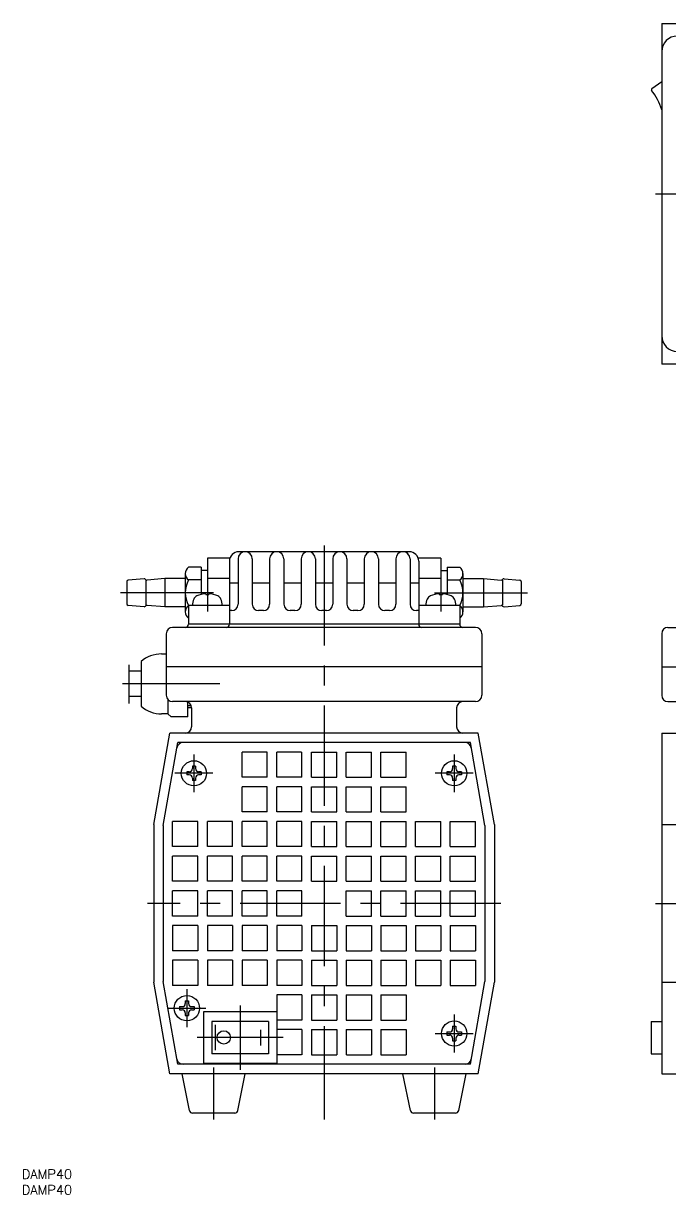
# Model space of a CAD drawing. Extents: x -95 to 515, y -92 to 311.
# Drawn here: x -95.3 to 109.5, y -92.3 to 279 of the extents above; entities that cross this region are included whole.
import ezdxf

# ---------------------------------------------------------------- set-up
doc = ezdxf.new("R2010")
doc.units = 0
doc.linetypes.add('CENTER', pattern=[50.8, 31.75, -6.35, 6.35, -6.35])
doc.layers.get('0').update_dxf_attribs({"linetype": 'CONTINUOUS'})
doc.layers.add('CENTER', color=1, linetype='CENTER')
doc.styles.get("Standard").update_dxf_attribs({"font": 'txt.shx', "height": 3, "bigfont": 'bigfont.shx'})

# ---------------------------------------------------------------- blocks, each defined once
blk = doc.blocks.new('*U13')
at = {"color": 7, "linetype": 'CONTINUOUS'}
blk.add_text('DAMP40', height=3, dxfattribs=at).set_placement((-95.8, -87.32))
blk = doc.blocks.new('*U14')
at = {"color": 7, "linetype": 'CONTINUOUS'}
blk.add_text('DAMP40', height=3, dxfattribs=at).set_placement((-95.8, -92.32))

msp = doc.modelspace()

# ---------------------------------------------------------------- linework, layer by layer
at = {"color": 7, "linetype": 'CONTINUOUS'}
for p, q in [((107, 279), (107, 171)), ((107, 279), (186.81, 279)), ((103.9, 258.37), (107, 260.6)), ((186.81, 171), (107, 171)), ((27, 111.5), (-27, 111.5)), ((-29.83, 109.5), (-37, 109.5)), ((-37, 109.5), (-37, 97.9)), ((-30, 108.5), (-30, 88.5)), ((-27.25, 109.25), (-27.25, 94.84)), ((-22.75, 109.25), (-22.75, 94.84)), ((-17.25, 109.25), (-17.25, 94.84)), ((-12.75, 109.25), (-12.75, 94.84)), ((-7.25, 109.25), (-7.25, 94.84)), ((-2.75, 109.25), (-2.75, 94.84)), ((2.75, 109.25), (2.75, 94.84)), ((7.25, 109.25), (7.25, 94.84)), ((12.75, 109.25), (12.75, 94.84)), ((17.25, 109.25), (17.25, 94.84)), ((22.75, 109.25), (22.75, 94.84)), ((27.25, 109.25), (27.25, 94.84)), ((37, 109.5), (29.83, 109.5)), ((30, 108.5), (30, 88.5)), ((37, 109.5), (37, 97.9)), ((-44, 104.56), (-44, 92.44)), ((-39, 106.58), (-43, 106.58)), ((-39, 106.58), (-39, 97.95)), ((-37, 105.5), (-39, 105.5)), ((37, 105.5), (39, 105.5)), ((39, 106.58), (43, 106.58)), ((39, 106.58), (39, 97.95)), ((44, 104.56), (44, 92.44)), ((-62.5, 102.02), (-62.5, 94.98)), ((-57.04, 102.95), (-62.04, 102.51)), ((-56.5, 102.48), (-56.5, 94.55)), ((-50.5, 103), (-56.12, 102.51)), ((-44, 103), (-50.5, 103)), ((-50.5, 103), (-50.5, 94)), ((-39, 102.54), (-43, 102.54)), ((-37, 103.08), (-30, 103.08)), ((-27.25, 101.5), (-30, 101.5)), ((-17.25, 101.5), (-22.75, 101.5)), ((-7.25, 101.5), (-12.75, 101.5)), ((2.75, 101.5), (-2.75, 101.5)), ((12.75, 101.5), (7.25, 101.5)), ((22.75, 101.5), (17.25, 101.5)), ((30, 101.5), (27.25, 101.5)), ((30, 103.08), (37, 103.08)), ((39, 102.54), (43, 102.54)), ((44, 103), (50.5, 103)), ((50.5, 103), (56.12, 102.51)), ((50.5, 103), (50.5, 94)), ((56.5, 102.48), (56.5, 94.55)), ((57.04, 102.95), (62.04, 102.51)), ((62.5, 102.02), (62.5, 94.98)), ((-37.5, 98.18), (-37.5, 97.9)), ((-37.5, 97.9), (-36.5, 97.9)), ((-36.5, 98.18), (-36.5, 97.9)), ((36.5, 98.18), (36.5, 97.9)), ((36.5, 97.9), (37.5, 97.9)), ((37.5, 98.18), (37.5, 97.9)), ((-57.04, 94.05), (-62.04, 94.48)), ((-50.5, 94), (-56.12, 94.49)), ((-44, 94), (-50.5, 94)), ((-30, 94.5), (-43, 94.5)), ((-43, 94.5), (-43, 88.5)), ((-29.25, 92.84), (-30, 92.84)), ((-19.25, 92.84), (-20.75, 92.84)), ((-9.25, 92.84), (-10.75, 92.84)), ((0.75, 92.84), (-0.75, 92.84)), ((10.75, 92.84), (9.25, 92.84)), ((20.75, 92.84), (19.25, 92.84)), ((30, 92.84), (29.25, 92.84)), ((43, 94.5), (30, 94.5)), ((43, 94.5), (43, 88.5)), ((44, 94), (50.5, 94)), ((50.5, 94), (56.12, 94.49)), ((57.04, 94.05), (62.04, 94.48)), ((-50, 85.5), (-50, 65.99)), ((48, 87.5), (-48, 87.5)), ((43, 88.5), (-43, 88.5)), ((50, 85.5), (50, 66)), ((107, 85.5), (107, 66)), ((109, 87.5), (205, 87.5)), ((-51.5, 79.1), (-50, 79.1)), ((-58, 76.7), (-58, 62.5)), ((50, 75), (-50, 75)), ((107, 75), (207, 75)), ((-58, 73.6), (-61.92, 73.6)), ((-58, 65.6), (-61.92, 65.6)), ((-49.5, 64.68), (-49.5, 60.1)), ((48, 64), (-48, 64)), ((-43.13, 59.1), (-43.13, 63.8)), ((109, 64), (205, 64)), ((-49.5, 60.1), (-51.5, 60.1)), ((-48.5, 59.1), (-49.5, 60.1)), ((-42, 62), (-43.13, 62)), ((-42, 62), (-42, 56)), ((42, 62), (42, 56)), ((-43.13, 59.1), (-48.5, 59.1)), ((-54, 25), (-48.89, 54)), ((48.89, 54), (-48.89, 54)), ((54, 25), (48.89, 54)), ((107, 54), (224, 54)), ((107, 54), (107, -54)), ((-51, 24.74), (-46.37, 51)), ((46.37, 51), (-46.37, 51)), ((51, 24.74), (46.37, 51)), ((-26, 40), (-26, 48)), ((-18, 48), (-26, 48)), ((-18, 40), (-18, 48)), ((-7.15, 48), (-15, 48)), ((-15, 40), (-15, 48)), ((-7, 40), (-7, 48)), ((-4, 48), (4, 48)), ((-4, 40), (-4, 48)), ((4, 40), (4, 48)), ((7, 40), (7, 48)), ((7.15, 48), (15, 48)), ((15, 40), (15, 48)), ((18, 40), (18, 48)), ((18, 48), (26, 48)), ((26, 40), (26, 48)), ((-42.75, 41.75), (-43.55, 41.75)), ((-43.55, 41.75), (-43.55, 40.75)), ((-41.75, 43.55), (-41.75, 42.75)), ((-40.75, 43.55), (-41.75, 43.55)), ((-40.75, 43.55), (-40.75, 42.75)), ((-38.95, 41.75), (-39.75, 41.75)), ((-38.95, 41.75), (-38.95, 40.75)), ((39.75, 41.75), (38.95, 41.75)), ((38.95, 41.75), (38.95, 40.75)), ((40.75, 43.55), (40.75, 42.75)), ((41.75, 43.55), (40.75, 43.55)), ((41.75, 43.55), (41.75, 42.75)), ((43.55, 41.75), (42.75, 41.75)), ((43.55, 41.75), (43.55, 40.75)), ((-42.75, 40.75), (-43.55, 40.75)), ((-41.75, 39.75), (-41.75, 38.95)), ((-40.75, 38.95), (-41.75, 38.95)), ((-40.75, 39.75), (-40.75, 38.95)), ((-38.95, 40.75), (-39.75, 40.75)), ((-18, 40), (-26, 40)), ((-7, 40), (-15, 40)), ((-4, 40), (4, 40)), ((7, 40), (15, 40)), ((18, 40), (26, 40)), ((39.75, 40.75), (38.95, 40.75)), ((40.75, 39.75), (40.75, 38.95)), ((41.75, 38.95), (40.75, 38.95)), ((41.75, 39.75), (41.75, 38.95)), ((43.55, 40.75), (42.75, 40.75)), ((-26, 29), (-26, 37)), ((-18, 37), (-26, 37)), ((-18, 29), (-18, 37)), ((-15, 29), (-15, 37)), ((-7, 37), (-15, 37)), ((-7, 29), (-7, 37)), ((-4, 37), (4, 37)), ((-4, 29), (-4, 37)), ((4, 29), (4, 37)), ((7, 29), (7, 37)), ((7, 37), (15, 37)), ((15, 29), (15, 37)), ((18, 29), (18, 37)), ((18, 37), (26, 37)), ((26, 29), (26, 37)), ((-48, 18), (-48, 26)), ((-40, 26), (-48, 26)), ((-40, 18), (-40, 26)), ((-29, 26), (-37, 26)), ((-37, 18), (-37, 26)), ((-29, 18), (-29, 26)), ((-18, 29), (-26, 29)), ((-26, 18), (-26, 26)), ((-18, 26), (-26, 26)), ((-18, 18), (-18, 26)), ((-7, 29), (-15, 29)), ((-15, 18), (-15, 26)), ((-7, 26), (-15, 26)), ((-7, 18), (-7, 26)), ((-4, 29), (4, 29)), ((-4, 26), (4, 26)), ((-4, 18), (-4, 26)), ((4, 18), (4, 26)), ((7, 29), (15, 29)), ((7, 18), (7, 26)), ((7, 26), (15, 26)), ((15, 18), (15, 26)), ((18, 29), (26, 29)), ((18, 18), (18, 26)), ((18, 26), (26, 26)), ((26, 18), (26, 26)), ((29, 18), (29, 26)), ((29, 26), (37, 26)), ((37, 18), (37, 26)), ((40, 18), (40, 26)), ((40, 26), (48, 26)), ((48, 18), (48, 26)), ((-54, 25), (-54, -25)), ((-51, 24.74), (-51, -24.74)), ((51, 24.74), (51, -24.74)), ((54, 25), (54, -25)), ((107, 25), (224, 25)), ((-40, 18), (-48, 18)), ((-48, 7), (-48, 15)), ((-40, 15), (-48, 15)), ((-40, 7), (-40, 15)), ((-29, 18), (-37, 18)), ((-29, 15), (-37, 15)), ((-37, 7), (-37, 15)), ((-29, 7), (-29, 15)), ((-18, 18), (-26, 18)), ((-18, 15), (-26, 15)), ((-26, 7), (-26, 15)), ((-18, 7), (-18, 15)), ((-7, 18), (-15, 18)), ((-7, 15), (-15, 15)), ((-15, 7), (-15, 15)), ((-7, 7), (-7, 15)), ((-4, 18), (4, 18)), ((-4, 15), (4, 15)), ((-4, 7), (-4, 15)), ((4, 7), (4, 15)), ((7, 18), (15, 18)), ((7, 15), (15, 15)), ((7, 7), (7, 15)), ((15, 7), (15, 15)), ((18, 18), (26, 18)), ((18, 15), (26, 15)), ((18, 7), (18, 15)), ((26, 7), (26, 15)), ((29, 18), (37, 18)), ((29, 15), (37, 15)), ((29, 7), (29, 15)), ((37, 7), (37, 15)), ((40, 18), (48, 18)), ((40, 15), (48, 15)), ((40, 7), (40, 15)), ((48, 7), (48, 15)), ((-40, 7), (-48, 7)), ((-40, 4), (-48, 4)), ((-48, -4), (-48, 4)), ((-40, -4), (-40, 4)), ((-29, 7), (-37, 7)), ((-29, 4), (-37, 4)), ((-37, -4), (-37, 4)), ((-29, -4), (-29, 4)), ((-18, 7), (-26, 7)), ((-18, 4), (-26, 4)), ((-26, -4), (-26, 4)), ((-18, -4), (-18, 4)), ((-7, 7), (-15, 7)), ((-7, 4), (-15, 4)), ((-15, -4), (-15, 4)), ((-7, -4), (-7, 4)), ((-4, 7), (4, 7)), ((7, 7), (15, 7)), ((7, 4), (15, 4)), ((7, -4), (7, 4)), ((15, -4), (15, 4)), ((18, 7), (26, 7)), ((18, 4), (26, 4)), ((18, -4), (18, 4)), ((26, -4), (26, 4)), ((29, 7), (37, 7)), ((29, 4), (37, 4)), ((29, -4), (29, 4)), ((37, -4), (37, 4)), ((40, 7), (48, 7)), ((40, 4), (48, 4)), ((40, -4), (40, 4)), ((48, -4), (48, 4)), ((-40, -4), (-48, -4)), ((-48, -7), (-48, -15)), ((-40, -7), (-48, -7)), ((-40, -7), (-40, -15)), ((-29, -4), (-37, -4)), ((-29, -7), (-37, -7)), ((-37, -7), (-37, -15)), ((-29, -7), (-29, -15)), ((-18, -4), (-26, -4)), ((-18, -7), (-26, -7)), ((-26, -7), (-26, -15)), ((-18, -7), (-18, -15)), ((-7, -4), (-15, -4)), ((-7, -7), (-15, -7)), ((-15, -7), (-15, -15)), ((-7, -7), (-7, -15)), ((-4, -7), (4, -7)), ((-4, -7), (-4, -15)), ((4, -7), (4, -15)), ((7, -4), (15, -4)), ((7, -7), (15, -7)), ((7, -7), (7, -15)), ((15, -7), (15, -15)), ((18, -4), (26, -4)), ((18, -7), (26, -7)), ((18, -7), (18, -15)), ((26, -7), (26, -15)), ((29, -4), (37, -4)), ((29, -7), (37, -7)), ((29, -7), (29, -15)), ((37, -7), (37, -15)), ((40, -4), (48, -4)), ((40, -7), (48, -7)), ((40, -7), (40, -15)), ((48, -7), (48, -15)), ((-40, -15), (-48, -15)), ((-48, -18), (-48, -26)), ((-40, -18), (-48, -18)), ((-40, -18), (-40, -26)), ((-29, -15), (-37, -15)), ((-37, -18), (-37, -26)), ((-29, -18), (-37, -18)), ((-29, -18), (-29, -26)), ((-18, -15), (-26, -15)), ((-26, -18), (-26, -26)), ((-18, -18), (-26, -18)), ((-18, -18), (-18, -26)), ((-7, -15), (-15, -15)), ((-15, -18), (-15, -26)), ((-7, -18), (-15, -18)), ((-7, -18), (-7, -26)), ((-4, -15), (4, -15)), ((-4, -18), (4, -18)), ((-4, -18), (-4, -26)), ((4, -18), (4, -26)), ((7, -15), (15, -15)), ((7, -18), (7, -26)), ((7, -18), (15, -18)), ((15, -18), (15, -26)), ((18, -15), (26, -15)), ((18, -18), (18, -26)), ((18, -18), (26, -18)), ((26, -18), (26, -26)), ((29, -15), (37, -15)), ((29, -18), (29, -26)), ((29, -18), (37, -18)), ((37, -18), (37, -26)), ((40, -15), (48, -15)), ((40, -18), (40, -26)), ((40, -18), (48, -18)), ((48, -18), (48, -26)), ((-48.89, -54), (-54, -25)), ((-46.37, -51), (-51, -24.74)), ((46.37, -51), (51, -24.74)), ((48.89, -54), (54, -25)), ((107, -25), (224, -25)), ((-40, -26), (-48, -26)), ((-29, -26), (-37, -26)), ((-18, -26), (-26, -26)), ((-7, -26), (-15, -26)), ((-15, -29), (-15, -50.75)), ((-7, -29), (-15, -29)), ((-7, -29), (-7, -37)), ((-4, -26), (4, -26)), ((-4, -29), (4, -29)), ((-4, -29), (-4, -37)), ((4, -29), (4, -37)), ((7, -26), (15, -26)), ((7, -29), (7, -37)), ((7, -29), (15, -29)), ((15, -29), (15, -37)), ((18, -26), (26, -26)), ((18, -29), (18, -37)), ((18, -29), (26, -29)), ((26, -29), (26, -37)), ((29, -26), (37, -26)), ((40, -26), (48, -26)), ((-45.78, -32.73), (-45.78, -33.73)), ((-45.78, -32.73), (-44.98, -32.73)), ((-43.98, -30.93), (-42.98, -30.93)), ((-43.98, -30.93), (-43.98, -31.73)), ((-42.98, -30.93), (-42.98, -31.73)), ((-41.98, -32.73), (-41.18, -32.73)), ((-41.18, -32.73), (-41.18, -33.73)), ((-45.78, -33.73), (-44.98, -33.73)), ((-43.98, -34.73), (-43.98, -35.53)), ((-43.98, -35.53), (-42.98, -35.53)), ((-42.98, -34.73), (-42.98, -35.53)), ((-41.98, -33.73), (-41.18, -33.73)), ((-38.2, -34.35), (-38.2, -50.75)), ((-15, -34.35), (-38.2, -34.35)), ((-7, -37), (-15, -37)), ((-4, -37), (4, -37)), ((7, -37), (15, -37)), ((18, -37), (26, -37)), ((-35.6, -37.45), (-35.6, -47.65)), ((-17.6, -37.45), (-35.6, -37.45)), ((-34.47, -38.55), (-34.47, -46.55)), ((-20.12, -40.05), (-20.12, -45.05)), ((-17.6, -37.45), (-17.6, -47.65)), ((-7, -40), (-15, -40)), ((-7, -40), (-7, -48)), ((-4, -40), (4, -40)), ((-4, -40), (-4, -48)), ((4, -40), (4, -48)), ((7, -40), (7, -48)), ((7, -40), (15, -40)), ((15, -40), (15, -48)), ((18, -40), (18, -48)), ((18, -40), (26, -40)), ((26, -40), (26, -48)), ((38.95, -40.75), (39.75, -40.75)), ((38.95, -40.75), (38.95, -41.75)), ((40.75, -38.95), (40.75, -39.75)), ((40.75, -38.95), (41.75, -38.95)), ((41.75, -38.95), (41.75, -39.75)), ((42.75, -40.75), (43.55, -40.75)), ((43.55, -40.75), (43.55, -41.75)), ((103.71, -37.45), (107, -37.45)), ((103.71, -37.45), (103.71, -47.65)), ((38.95, -41.75), (39.75, -41.75)), ((40.75, -42.75), (40.75, -43.55)), ((40.75, -43.55), (41.75, -43.55)), ((41.75, -42.75), (41.75, -43.55)), ((42.75, -41.75), (43.55, -41.75)), ((-17.6, -47.65), (-35.6, -47.65)), ((-7.15, -48), (-15, -48)), ((-4, -48), (4, -48)), ((7.15, -48), (15, -48)), ((18, -48), (26, -48)), ((103.71, -47.65), (107, -47.65)), ((46.37, -51), (-46.37, -51)), ((-15, -50.75), (-38.2, -50.75)), ((48.89, -54), (-48.89, -54)), ((-42.66, -65.7), (-45, -54)), ((-27.34, -65.7), (-25, -54)), ((27.34, -65.7), (25, -54)), ((42.66, -65.7), (45, -54)), ((107, -54), (224, -54)), ((-28.32, -66.5), (-41.68, -66.5)), ((41.68, -66.5), (28.32, -66.5))]:
    msp.add_line(p, q, dxfattribs=at)
at = {"color": 3, "linetype": 'CONTINUOUS'}
for p, q in [((-61.92, 75.66), (-61.92, 63.43)), ((-43.13, 62.7), (-42.13, 62.7))]:
    msp.add_line(p, q, dxfattribs=at)
at = {"color": 7, "linetype": 'CONTINUOUS'}
for centre, radius in [((-41.25, 41.25), 4), ((41.25, 41.25), 4), ((-43.48, -33.23), 4), ((-31.78, -42.51), 2.12), ((41.25, -41.25), 4)]:
    msp.add_circle(centre, radius, dxfattribs=at)
for centre, radius, start, end in [((112, 270), 5, 90, 180), ((104.21, 257.98), 0.5, 128.5077, 205.9541), ((89.03, 246.09), 18.8, 17.0495, 38.3935), ((112, 180), 5, 180, 270), ((-27, 108.5), 3, 90, 180), ((-25, 109.25), 2.25, 0, 180), ((-15, 109.25), 2.25, 0, 180), ((-5, 109.25), 2.25, 0, 180), ((5, 109.25), 2.25, 0, 180), ((15, 109.25), 2.25, 0, 180), ((25, 109.25), 2.25, 0, 180), ((27, 108.5), 3, 0, 90), ((-41.46, 104.56), 2.54, 127.3411, 232.6589), ((41.46, 104.56), 2.54, 307.3411, 52.6589), ((-62, 102.02), 0.5, 95.0001, 180), ((-57, 102.45), 0.5, 33.494, 95.0001), ((-56.17, 103.01), 0.5, 213.4939, 274.9999), ((-35.33, 98.5), 8.67, 152.2042, 207.796), ((35.33, 98.5), 8.67, 332.204, 27.7958), ((56.17, 103.01), 0.5, 265.0001, 326.5061), ((57, 102.45), 0.5, 84.9999, 146.506), ((62, 102.02), 0.5, 0, 84.9999), ((-39.49, 95.66), 2, 114.5708, 155.1267), ((-37, 90.2), 8, 93.5833, 114.5708), ((-37, 90.2), 8, 65.4291, 86.4167), ((-34.51, 95.66), 2, 24.8733, 65.4291), ((34.51, 95.66), 2, 114.5708, 155.1267), ((37, 90.2), 8, 93.5833, 114.5708), ((37, 90.2), 8, 65.4291, 86.4167), ((39.49, 95.66), 2, 24.8733, 65.4291), ((-62, 94.98), 0.5, 180, 264.9999), ((-57, 94.55), 0.5, 264.9999, 326.5061), ((-56.17, 93.99), 0.5, 85.0001, 146.506), ((-41.46, 92.44), 2.54, 127.3411, 232.6589), ((-37, 94.5), 4.75, 155.1267, 180), ((-37, 94.5), 4.75, 360, 24.8733), ((-29.25, 94.84), 2, 270, 0), ((-20.75, 94.84), 2, 180, 270), ((-19.25, 94.84), 2, 270, 0), ((-10.75, 94.84), 2, 180, 270), ((-9.25, 94.84), 2, 270, 0), ((-0.75, 94.84), 2, 180, 270), ((0.75, 94.84), 2, 270, 0), ((9.25, 94.84), 2, 180, 270), ((10.75, 94.84), 2, 270, 0), ((19.25, 94.84), 2, 180, 270), ((20.75, 94.84), 2, 270, 0), ((29.25, 94.84), 2, 180, 270), ((37, 94.5), 4.75, 155.1267, 180), ((37, 94.5), 4.75, 360, 24.8733), ((41.46, 92.44), 2.54, 307.3411, 52.6589), ((56.17, 93.99), 0.5, 33.494, 94.9999), ((57, 94.55), 0.5, 213.4939, 275.0001), ((62, 94.98), 0.5, 275.0001, 0), ((-48, 85.5), 2, 90, 180), ((-44, 88.5), 1, 270, 0), ((-31, 88.5), 1, 270, 0), ((31, 88.5), 1, 180, 270), ((44, 88.5), 1, 180, 270), ((48, 85.5), 2, 0, 90), ((109, 85.5), 2, 90, 180), ((-51.5, 69.1), 10, 90, 130.5416), ((-48, 66), 2, 180, 270), ((-44, 62), 2, 0, 90), ((44, 62), 2, 90, 180), ((48, 66), 2, 270, 0), ((109, 66), 2, 180, 270), ((-51.5, 70.1), 10, 229.4584, 270), ((-44, 56), 2, 270, 0), ((44, 56), 2, 180, 270), ((-44.69, 49), 2, 90, 169.9999), ((44.69, 49), 2, 10, 90), ((-42.75, 42.75), 1, 270, 0), ((-39.75, 42.75), 1, 180, 270), ((39.75, 42.75), 1, 270, 0), ((42.75, 42.75), 1, 180, 270), ((-42.75, 39.75), 1, 0, 90), ((-39.75, 39.75), 1, 90, 180), ((39.75, 39.75), 1, 0, 90), ((42.75, 39.75), 1, 90, 180), ((-44.98, -31.73), 1, 270, 0), ((-41.98, -31.73), 1, 180, 270), ((-44.98, -34.73), 1, 0, 90), ((-41.98, -34.73), 1, 90, 180), ((39.75, -39.75), 1, 270, 0), ((42.75, -39.75), 1, 180, 270), ((39.75, -42.75), 1, 0, 90), ((42.75, -42.75), 1, 90, 180), ((-44.69, -49), 2, 190, 270), ((44.69, -49), 2, 270, 350), ((-41.68, -65.5), 1, 191.3099, 270), ((-28.32, -65.5), 1, 270, 348.6901), ((28.32, -65.5), 1, 191.3099, 270), ((41.68, -65.5), 1, 270, 348.6901)]:
    msp.add_arc(centre, radius, start, end, dxfattribs=at)
at = {"layer": 'CENTER', "color": 1, "linetype": 'CENTER'}
for p, q in [((105, 225), (345, 225)), ((0, 113.5), (0, -68.5)), ((-35, 98.5), (-64.5, 98.5)), ((-37, 98.5), (-62.5, 98.5)), ((-37, 100.18), (-37, 92.5)), ((35, 98.5), (64.5, 98.5)), ((37, 100.18), (37, 92.5)), ((-33, 69.6), (-63.92, 69.6)), ((-41.25, 47.25), (-41.25, 35.25)), ((41.25, 47.25), (41.25, 35.25)), ((-35.25, 41.25), (-47.25, 41.25)), ((47.25, 41.25), (35.25, 41.25)), ((56, 0), (-56, 0)), ((105, 0), (345, 0)), ((-43.48, -27.23), (-43.48, -39.23)), ((-49.48, -33.23), (-37.48, -33.23)), ((-26.6, -32.35), (-26.6, -52.75)), ((41.25, -35.25), (41.25, -47.25)), ((-13, -42.55), (-40.2, -42.55)), ((35.25, -41.25), (47.25, -41.25)), ((-35, -52), (-35, -68.5)), ((35, -52), (35, -68.5))]:
    msp.add_line(p, q, dxfattribs=at)

# ---------------------------------------------------------------- block references
at = {"color": 7, "linetype": 'CONTINUOUS'}
for name in ['*U13', '*U14']:
    msp.add_blockref(name, (0, 0), dxfattribs=at)

doc.saveas('drawing.dxf')
